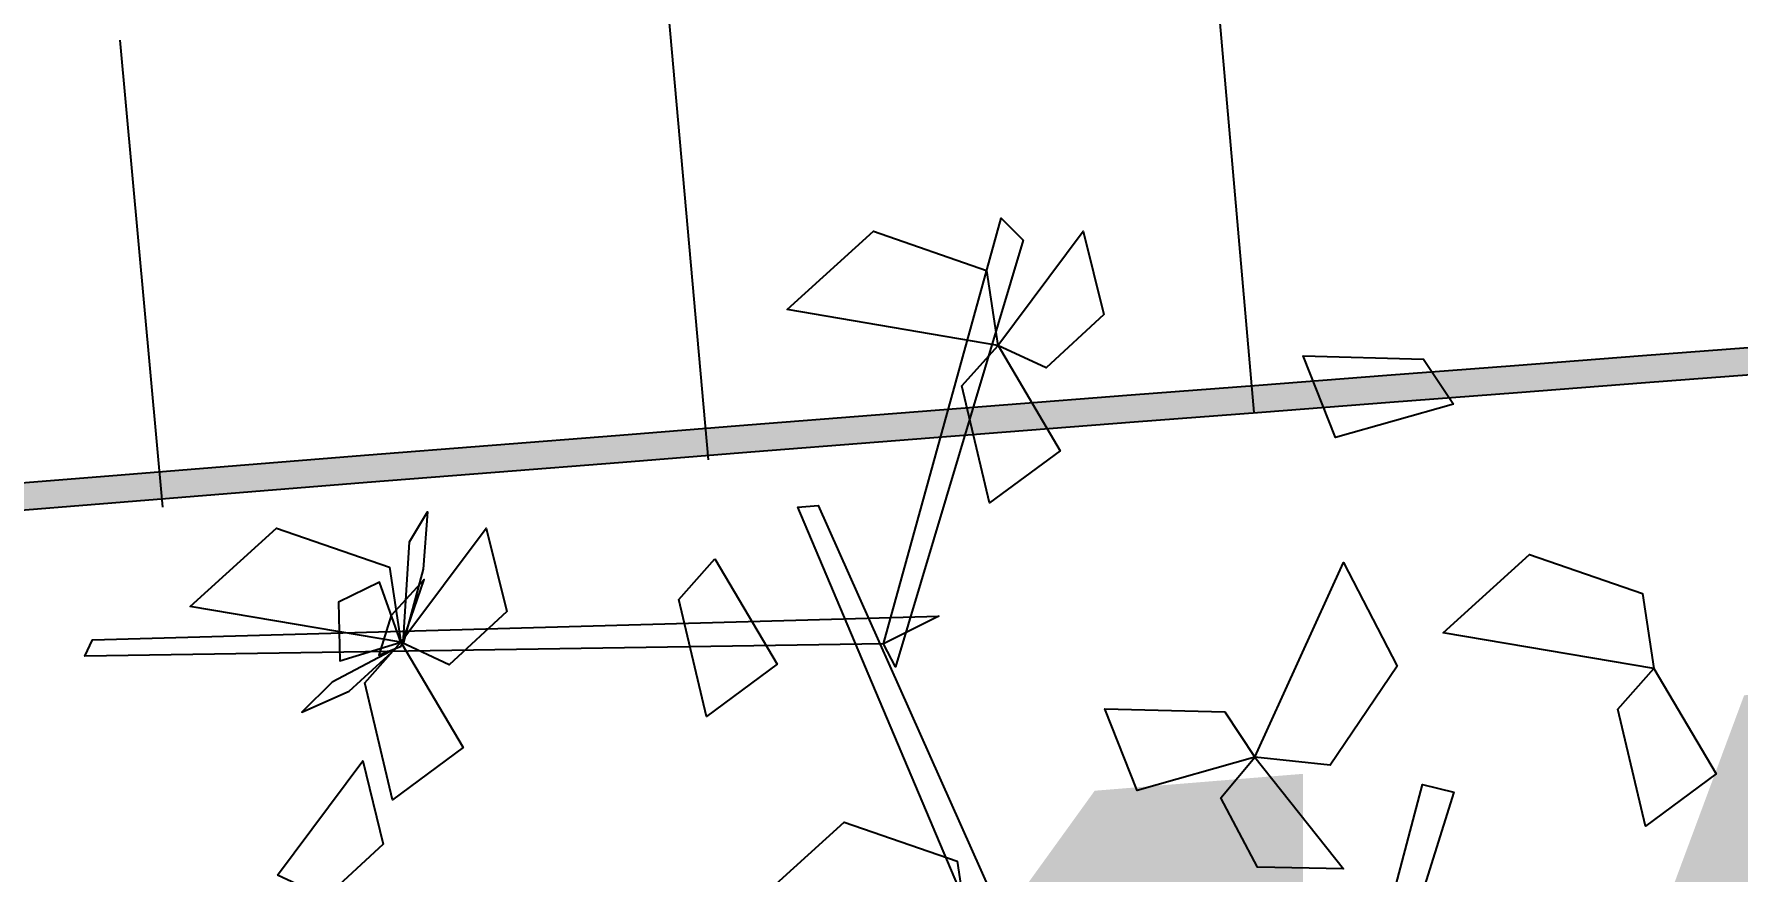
# Model space of a CAD drawing. Header units: metres. Extents: x 1851758 to 1852050, y 5187822 to 5188223.
# Drawn here: x 1851895.285 to 1851897.147, y 5187883.151 to 5187884.066 of the extents above; entities that cross this region are included whole.
import ezdxf
from ezdxf.enums import TextEntityAlignment as Align

# ---------------------------------------------------------------- set-up
doc = ezdxf.new("R2010")
doc.units = ezdxf.units.M
doc.header["$LTSCALE"] = 2.5
doc.layers.add('PAR_ALIGNT_TXT', color=1, linetype='CONTINUOUS', lineweight=15)
for name, color, linetype in [('PRO_VOI', 7, 'CONTINUOUS'), ('PRO_VOI_PLANCHETTES', 232, 'CONTINUOUS'), ('PRO_VOI_VEG', 81, 'CONTINUOUS')]:
    doc.layers.add(name, color=color, linetype=linetype)
doc.styles.add('ARIAL_IT_B', font='arialbd.ttf', dxfattribs={"width": 1.1, "oblique": 25.02})

# ---------------------------------------------------------------- blocks, each defined once
blk = doc.blocks.new('arbre4')
at = {"layer": 'PRO_VOI_VEG', "linetype": 'ByBlock', "lineweight": -2, "extrusion": (-0.095442, 0.360509, 0.92786), "flags": 128}
for points, elevation in [([(-1.8382, -1.9583), (-1.4301, -2.203), (-1.6652, -2.3092), (-1.8693, -2.1337), (-1.8382, -1.9583)], 6.9216), ([(-0.392, -1.7941), (0.0161, -2.0389), (-0.219, -2.1451), (-0.423, -1.9696), (-0.392, -1.7941)], 6.8556), ([(-2.954, -0.3521), (-2.5459, -0.5968), (-2.781, -0.703), (-2.985, -0.5275), (-2.954, -0.3521)], 7.851), ([(-1.3472, -0.2407), (-0.9391, -0.4854), (-1.1742, -0.5916), (-1.3783, -0.4162), (-1.3472, -0.2407)], 7.9878)]:
    blk.add_lwpolyline(points, close=True, dxfattribs=dict(at, elevation=elevation))
at = {"layer": 'PRO_VOI_VEG', "color": 42, "linetype": 'ByBlock', "lineweight": -2, "extrusion": (-7.94843e-09, -0.83205, 0.5547), "elevation": 0.6378, "flags": 128}
blk.add_lwpolyline([(0.349, 8.3342), (0.6806, 9.9688), (0.7248, 9.8748), (0.3711, 8.2403), (0.349, 8.3342)], close=True, dxfattribs=at)
at = {"layer": 'PRO_VOI_VEG', "linetype": 'ByBlock', "lineweight": -2, "extrusion": (0.632852, 0.167542, 0.755929), "flags": 128}
for points, elevation in [([(4.3983, 2.3367), (4.5713, 1.9942), (4.3845, 2.0187), (4.3167, 2.2271), (4.3983, 2.3367)], 5.5061), ([(4.2214, 3.43), (4.3944, 3.0874), (4.2076, 3.112), (4.1398, 3.3203), (4.2214, 3.43)], 4.5593), ([(3.8316, 5.1072), (4.0046, 4.7647), (3.8179, 4.7892), (3.7501, 4.9976), (3.8316, 5.1072)], 5.8486)]:
    blk.add_lwpolyline(points, close=True, dxfattribs=dict(at, elevation=elevation))
at = {"layer": 'PRO_VOI_VEG', "linetype": 'ByBlock', "lineweight": -2, "extrusion": (0.843665, 0.223353, 0.488205), "flags": 128}
for points, elevation in [([(4.3983, 3.675), (4.1358, 3.5693), (4.0799, 3.9455), (4.3409, 3.8876), (4.3983, 3.675)], 4.1621), ([(4.1642, 4.9159), (3.9018, 4.8101), (3.8459, 5.1863), (4.1069, 5.1285), (4.1642, 4.9159)], 4.0099), ([(4.2214, 4.7762), (3.9589, 4.6705), (3.903, 5.0467), (4.164, 4.9888), (4.2214, 4.7762)], 3.1209), ([(3.2545, 5.1959), (2.9921, 5.0901), (2.9362, 5.4663), (3.1971, 5.4085), (3.2545, 5.1959)], 6.2913)]:
    blk.add_lwpolyline(points, close=True, dxfattribs=dict(at, elevation=elevation))
at = {"layer": 'PRO_VOI_VEG', "linetype": 'ByBlock', "lineweight": -2, "extrusion": (9.90253e-10, -0.872729, 0.488205), "elevation": -0.4024, "flags": 128}
blk.add_lwpolyline([(1.6327, 8.5254), (1.3702, 8.4196), (1.3143, 8.7958), (1.5753, 8.738), (1.6327, 8.5254)], close=True, dxfattribs=at)
at = {"layer": 'PRO_VOI_VEG', "color": 6, "linetype": 'ByBlock', "lineweight": -2, "extrusion": (-0.961889, 0.218143, 0.164872), "elevation": 2.5227, "flags": 128}
blk.add_lwpolyline([(-3.9205, 5.3634), (-4.1424, 5.2565), (-4.213, 5.4358), (-4.0871, 5.49), (-3.9205, 5.3634)], close=True, dxfattribs=at)
at = {"layer": 'PRO_VOI_VEG', "color": 42, "linetype": 'ByBlock', "lineweight": -2, "extrusion": (-8.90758e-09, -0.83205, 0.5547), "elevation": 0.6378, "flags": 128}
blk.add_lwpolyline([(0.6069, 6.6058), (0.1869, 8.8979), (0.2311, 8.8979), (0.7027, 6.4836), (0.6069, 6.6058)], close=True, dxfattribs=at)
at = {"layer": 'PRO_VOI_VEG', "color": 6, "linetype": 'ByBlock', "lineweight": -2, "extrusion": (-0.728389, 0.480734, 0.488205), "elevation": 5.2998, "flags": 128}
blk.add_lwpolyline([(-3.1032, 3.5573), (-3.1957, 3.3432), (-3.1143, 3.2263), (-3.0034, 3.3578), (-3.1032, 3.5573)], close=True, dxfattribs=at)
at = {"layer": 'PRO_VOI_VEG', "color": 6, "linetype": 'ByBlock', "lineweight": -2, "extrusion": (0.828904, -0.547073, 0.116747), "elevation": -2.198, "flags": 128}
blk.add_lwpolyline([(3.0958, 6.0034), (3.2474, 6.2288), (3.1439, 6.4433), (3.0552, 6.2893), (3.0958, 6.0034)], close=True, dxfattribs=at)
at = {"layer": 'PRO_VOI_VEG', "color": 42, "linetype": 'ByBlock', "lineweight": -2, "extrusion": (0.28427, -0.71615, 0.637432), "elevation": 1.8143, "flags": 128}
blk.add_lwpolyline([(1.8342, 7.9582), (0.258, 9.1331), (0.289, 9.1716), (1.9697, 7.9595), (1.8342, 7.9582)], close=True, dxfattribs=at)
at = {"layer": 'PRO_VOI_VEG', "linetype": 'ByBlock', "lineweight": -2, "extrusion": (0.372929, 2.33309e-10, 0.92786), "elevation": 4.6976, "flags": 128}
blk.add_lwpolyline([(3.7798, 0.6616), (4.1879, 0.4169), (3.9528, 0.3107), (3.7488, 0.4861), (3.7798, 0.6616)], close=True, dxfattribs=at)
at = {"layer": 'PRO_VOI_VEG', "color": 6, "linetype": 'ByBlock', "lineweight": -2, "extrusion": (-0.428772, 0.890609, 0.151559), "elevation": 4.8794, "flags": 128}
blk.add_lwpolyline([(-1.1652, 4.9988), (-1.0081, 4.9527), (-0.9178, 5.1085), (-1.0297, 5.1912), (-1.1652, 4.9988)], close=True, dxfattribs=at)
at = {"layer": 'PRO_VOI_VEG', "linetype": 'ByBlock', "lineweight": -2, "extrusion": (9.90252e-10, -0.872729, 0.488205), "elevation": -1.0503, "flags": 128}
blk.add_lwpolyline([(1.138, 5.8646), (0.8755, 5.7589), (0.8197, 6.1351), (1.0806, 6.0772), (1.138, 5.8646)], close=True, dxfattribs=at)
at = {"layer": 'PRO_VOI_VEG', "linetype": 'ByBlock', "lineweight": -2, "extrusion": (-2.51655e-10, -0.654654, 0.755929), "elevation": 1.0069, "flags": 128}
blk.add_lwpolyline([(1.138, 5.8722), (1.311, 5.5297), (1.1243, 5.5542), (1.0565, 5.7626), (1.138, 5.8722)], close=True, dxfattribs=at)
at = {"layer": 'PRO_VOI_VEG', "color": 42, "linetype": 'ByBlock', "lineweight": -2, "extrusion": (2.18152e-08, -0.933257, 0.359211), "elevation": -1.1706, "flags": 128}
blk.add_lwpolyline([(1.3291, 5.8993), (1.4985, 7.2328), (1.5649, 7.1713), (1.3806, 5.8993), (1.3291, 5.8993)], close=True, dxfattribs=at)

msp = doc.modelspace()

# ---------------------------------------------------------------- hatches: boundary and pattern name
at = {"layer": 'PRO_VOI_PLANCHETTES'}
h = msp.add_hatch(color=256, dxfattribs=at)
h.dxf.hatch_style = 1
edge = h.paths.add_edge_path()
edge.add_arc((1851926.4252, 5187498.2076), 386.6253, 94.068008, 99.380647, ccw=False)
edge.add_line((1851898.9978, 5187883.8588), (1851897.6403, 5187902.7554))
edge.add_line((1851897.6403, 5187902.7554), (1851897.6702, 5187902.7575))
edge.add_line((1851897.6702, 5187902.7575), (1851899.0298, 5187883.831))
edge.add_line((1851899.0298, 5187883.831), (1851899.001, 5187883.8289))
edge.add_arc((1851926.4252, 5187498.2076), 386.5953, 94.067849, 99.380857)
edge.add_line((1851863.4115, 5187879.6328), (1851863.408, 5187879.6626))

# ---------------------------------------------------------------- linework, layer by layer
at = {"layer": 'PRO_VOI', "color": 32}
for p, q in [((1851896.5732, 5187884.1657), (1851896.6177, 5187883.6526)), ((1851895.9761, 5187884.1132), (1851896.0216, 5187883.6009)), ((1851895.3791, 5187884.0595), (1851895.4255, 5187883.5493))]:
    msp.add_line(p, q, dxfattribs=at)
at = {"layer": 'PRO_VOI', "color": 34, "flags": 128}
msp.add_lwpolyline([(1851898.1914, 5187884.6027, 0.030026), (1851863.484, 5187879.6752)], format="xyb", dxfattribs=at)
at = {"layer": 'PRO_VOI_PLANCHETTES', "flags": 128}
msp.add_lwpolyline([(1851863.408, 5187879.6626, -0.023185), (1851898.9978, 5187883.8588), (1851897.6403, 5187902.7554), (1851897.6702, 5187902.7575), (1851899.0298, 5187883.831), (1851899.001, 5187883.8289, 0.023187), (1851863.4115, 5187879.6328)], format="xyb", close=True, dxfattribs=at)

# ---------------------------------------------------------------- block references
at = {"layer": 'PRO_VOI_VEG', "xscale": 0.5, "yscale": 0.5, "zscale": 0.5, "rotation": 4.640794973699927}
msp.add_blockref('arbre4', (1851896.2047, 5187881.3462), dxfattribs=at)

# ---------------------------------------------------------------- texts
at = {"layer": 'PAR_ALIGNT_TXT', "style": 'ARIAL_IT_B', "oblique": 25.02, "width": 1.1}
msp.add_text('Alignement validé par la mairie de TRAMOYES le 07/04/2016', height=0.875, rotation=4.6408, dxfattribs=at).set_placement((1851914.8145, 5187884.1853), align=Align.MIDDLE)

doc.saveas('drawing.dxf')
